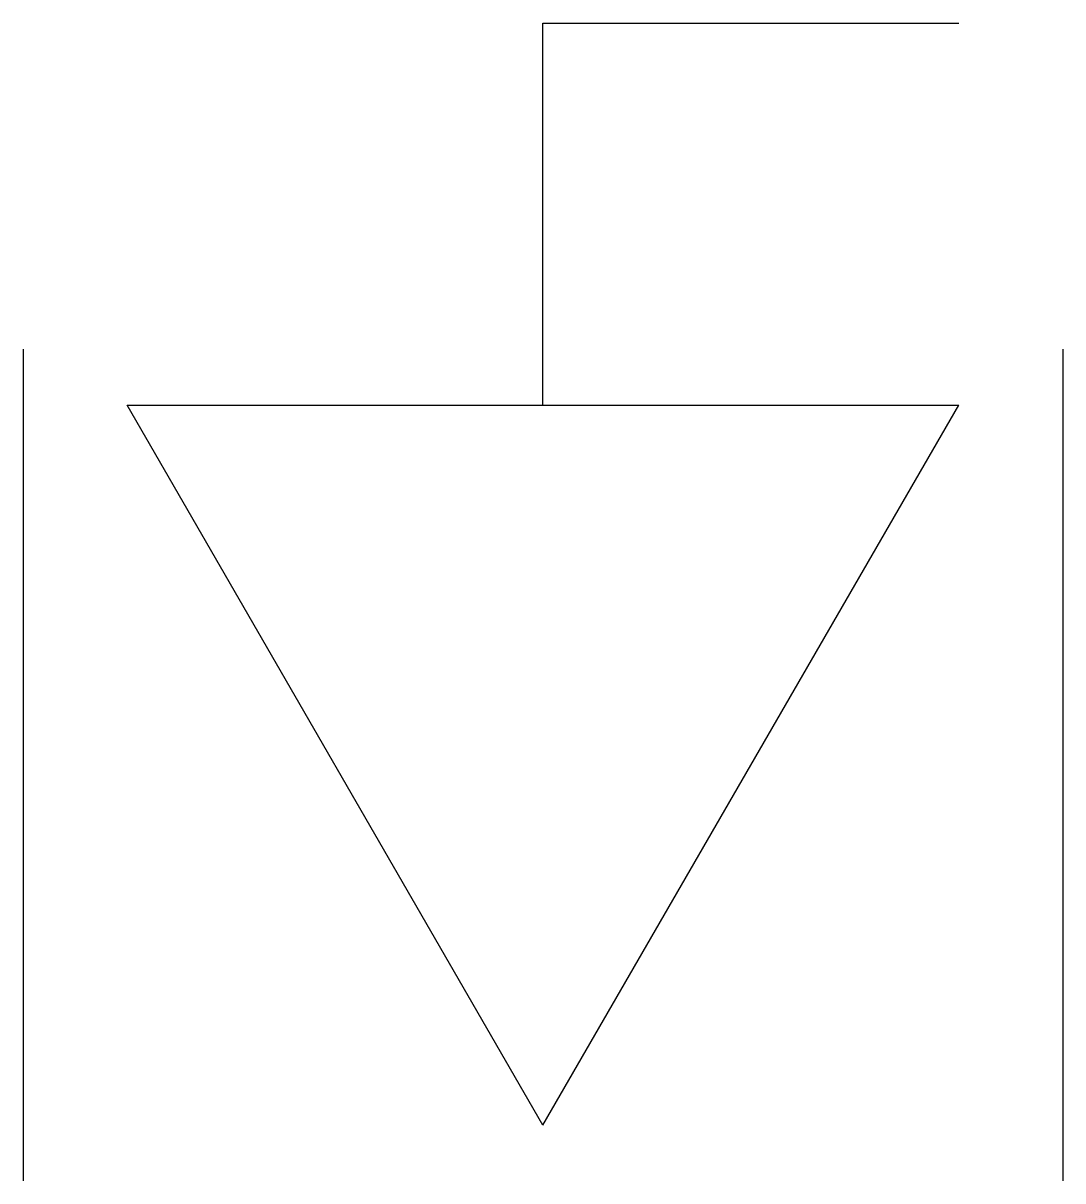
# Model space of a CAD drawing. Extents: x 13.409 to 13.527, y 10.792 to 10.923.
import ezdxf

# ---------------------------------------------------------------- set-up
doc = ezdxf.new("R2010")
doc.units = 0
doc.header["$MEASUREMENT"] = 0
doc.layers.get('0').update_dxf_attribs({"linetype": 'CONTINUOUS'})

msp = doc.modelspace()

# ---------------------------------------------------------------- linework, layer by layer
for p, q in [((13.46805, 10.92296), (13.51493, 10.92296)), ((13.46805, 10.87989), (13.46805, 10.92296)), ((13.40943, 10.88619), (13.40943, 10.7924)), ((13.52667, 10.88619), (13.52667, 10.7924)), ((13.42118, 10.87989), (13.51493, 10.87989)), ((13.46805, 10.7987), (13.42118, 10.87989)), ((13.46805, 10.7987), (13.51493, 10.87989))]:
    msp.add_line(p, q)

doc.saveas('drawing.dxf')
